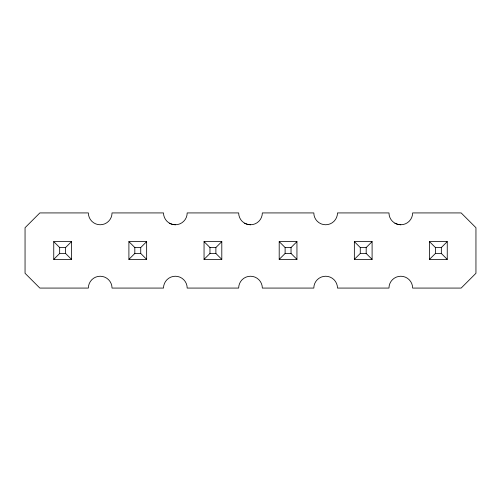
<?xml version="1.0" encoding="UTF-8"?>
<svg xmlns="http://www.w3.org/2000/svg" width="501" height="501" viewBox="0 0 501 501"><rect width="100%" height="100%" fill="white"/><g stroke="black" fill="none" stroke-linecap="round" stroke-linejoin="round"><path stroke-width="0.75" d="M53.751 259.374L59.669 253.456L59.669 247.544L53.751 241.626L71.499 241.626L71.499 259.374L53.751 259.374L53.751 241.626M59.669 247.544L65.581 247.544L71.499 241.626M128.901 259.374L134.819 253.456L134.819 247.544L128.901 241.626L146.649 241.626L146.649 259.374L128.901 259.374L128.901 241.626M146.649 259.374L140.731 253.456L140.731 247.544L146.649 241.626M204.051 259.374L209.969 253.456L215.881 253.456L221.799 259.374L221.799 241.626L204.051 241.626L204.051 259.374L221.799 259.374M215.881 253.456L215.881 247.544L221.799 241.626M279.201 259.374L285.119 253.456L285.119 247.544L279.201 241.626L296.949 241.626L296.949 259.374L279.201 259.374L279.201 241.626M285.119 247.544L291.031 247.544L296.949 241.626M354.351 259.374L360.269 253.456L360.269 247.544L354.351 241.626L372.099 241.626L372.099 259.374L354.351 259.374L354.351 241.626M360.269 247.544L366.181 247.544L372.099 241.626M429.501 259.374L435.419 253.456L435.419 247.544L429.501 241.626L447.249 241.626L447.249 259.374L429.501 259.374L429.501 241.626M435.419 247.544L441.331 247.544L447.249 241.626M134.819 247.544L140.731 247.544M204.051 241.626L209.969 247.544L215.881 247.544M59.669 253.456L65.581 253.456L71.499 259.374M134.819 253.456L140.731 253.456M285.119 253.456L291.031 253.456L296.949 259.374M360.269 253.456L366.181 253.456L372.099 259.374M435.419 253.456L441.331 253.456L447.249 259.374M394.882 223.177L397.738 224.354L400.8 224.761A11.836 11.836 0 0 0 412.636 212.925L461.158 212.925L475.95 227.717L475.95 273.283L461.158 288.075L412.636 288.075A11.836 11.836 0 0 0 400.8 276.239A11.836 11.836 0 0 0 388.964 288.075L337.486 288.075A11.836 11.836 0 0 0 325.65 276.239A11.836 11.836 0 0 0 313.814 288.075L262.336 288.075A11.836 11.836 0 0 0 250.5 276.239A11.836 11.836 0 0 0 238.664 288.075L187.186 288.075A11.836 11.836 0 0 0 175.35 276.239A11.836 11.836 0 0 0 163.514 288.075L112.036 288.075A11.836 11.836 0 0 0 100.2 276.239A11.836 11.836 0 0 0 88.364 288.075L39.842 288.075L25.05 273.283L25.05 227.717L39.842 212.925L88.364 212.925A11.836 11.836 0 0 0 100.2 224.761A11.836 11.836 0 0 0 112.036 212.925L163.514 212.925A11.836 11.836 0 0 0 175.35 224.761A11.836 11.836 0 0 0 187.186 212.925L238.664 212.925A11.836 11.836 0 0 0 250.5 224.761A11.836 11.836 0 0 0 262.336 212.925L313.814 212.925A11.836 11.836 0 0 0 325.65 224.761A11.836 11.836 0 0 0 337.486 212.925L388.964 212.925A11.836 11.836 0 0 0 400.8 224.761M250.5 224.761L247.438 224.354L244.582 223.177M169.432 223.177L172.288 224.354L175.35 224.761M441.331 247.544L441.331 253.456M366.181 247.544L366.181 253.456M291.031 247.544L291.031 253.456M209.969 247.544L209.969 253.456M65.581 247.544L65.581 253.456"/></g></svg>
